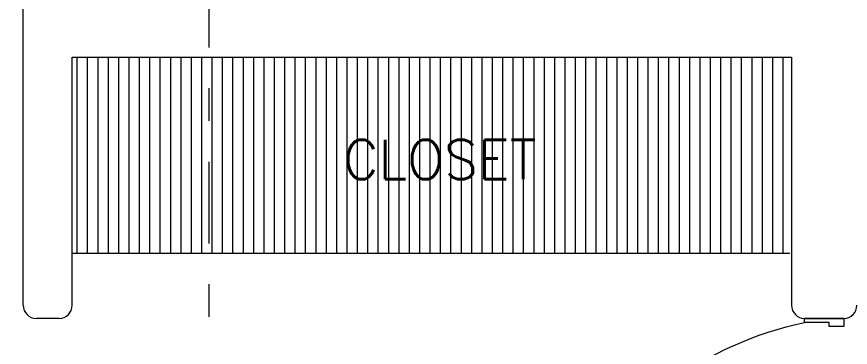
# Model space of a CAD drawing. Header units: metres. Extents: x 8 to 2416, y -346 to 476.
# Drawn here: x 40.132 to 42.681, y 48.165 to 49.177 of the extents above; entities that cross this region are included whole.
import ezdxf

# ---------------------------------------------------------------- set-up
doc = ezdxf.new("R2010")
doc.units = ezdxf.units.M
for name, pattern in [('0', [0]), ('CONTINU', [0]), ('DASHDOT', [1, 0.5, -0.25, 0, -0.25])]:
    doc.linetypes.add(name, pattern=pattern)
doc.layers.get('0').update_dxf_attribs({"color": 250, "linetype": '0', "lineweight": 20})
for name, color, linetype, lineweight in [('A-DOOR', 35, 'Continuous', 5), ('A-SECT-IDEN', 251, 'CONTINU', 9), ('A-WALL', 250, 'Continuous', 20), ('baños', 140, 'Continuous', 0), ('closets', 253, 'Continuous', 0), ('textos', 7, 'Continuous', 0)]:
    doc.layers.add(name, color=color, linetype=linetype, lineweight=lineweight)
doc.layers.add('hatch piso', color=253, linetype='Continuous', lineweight=0, transparency=0.7)
doc.styles.get("Standard").update_dxf_attribs({"font": 'arial.ttf', "height": 0.1875})

# ---------------------------------------------------------------- blocks, each defined once
blk = doc.blocks.new('puerta 1.00')
at = {"layer": 'A-DOOR'}
for p, q in [((-0.15, -0.0125), (-0.9369, -0.3949)), ((-0.1376, -0.038), (-0.15, -0.0125)), ((-0.1376, -0.038), (-0.9245, -0.4204)), ((-0.8777, -0.3661), (-0.8826, -0.3559)), ((-0.8946, -0.3743), (-0.8996, -0.3641)), ((-0.9369, -0.3949), (-0.9245, -0.4204)), ((-0.8822, -0.3998), (-0.8772, -0.4101)), ((-0.8653, -0.3916), (-0.8603, -0.4018))]:
    blk.add_line(p, q, dxfattribs=at)
for points in [[(-0.08, 0), (-0.08, -0.025), (-0.125, -0.025), (-0.125, -0.0125), (-0.2, -0.0125), (-0.2, 0), (-0.08, 0)], [(-0.08, -0.95), (-0.08, -0.925), (-0.125, -0.925), (-0.125, -0.9375), (-0.2, -0.9375), (-0.2, -0.95), (-0.08, -0.95)]]:
    blk.add_lwpolyline(points, dxfattribs=at)
blk.add_arc((0.0366, 0.1602), 1.1229, 211.1336, 257.8343, dxfattribs=at)
for points in [[(-0.8982, -0.3642), (-0.9033, -0.3642), (-0.912, -0.3591), (-0.917, -0.3504), (-0.917, -0.3403), (-0.912, -0.3316), (-0.9033, -0.3265), (-0.8932, -0.3265), (-0.8844, -0.3316), (-0.8794, -0.3403), (-0.8794, -0.3504), (-0.8844, -0.3591), (-0.8932, -0.3642), (-0.8982, -0.3642)], [(-0.8617, -0.4394), (-0.8667, -0.4394), (-0.8754, -0.4344), (-0.8805, -0.4256), (-0.8805, -0.4156), (-0.8754, -0.4068), (-0.8667, -0.4018), (-0.8566, -0.4018), (-0.8479, -0.4068), (-0.8428, -0.4156), (-0.8428, -0.4257), (-0.8479, -0.4344), (-0.8566, -0.4394), (-0.8617, -0.4394)]]:
    blk.add_open_spline(points, degree=2, dxfattribs=at)
blk = doc.blocks.new('PL BASE 1N NASAS 09')
at = {"layer": 'closets', "transparency": 33554687}
h = blk.add_hatch(dxfattribs=at)
h.set_pattern_fill('LINE', color=256, scale=0.01, angle=90)
h.set_pattern_definition([(90, (85.973437, 55.724378), (-0.03175, 2e-18), [])])
h.paths.add_polyline_path([(-108.9329, -39.1497), (-108.9329, -39.7497)], flags=0)
h.paths.add_polyline_path([(-107.8863, -39.1497), (-107.8863, -39.7497), (-110.0811, -39.7497), (-110.0811, -39.1497)])
at = {"layer": 'A-WALL'}
for p, q in [((-110.2311, -39.9097), (-110.2311, -36.5397)), ((-110.0811, -39.9097), (-110.0811, -39.1497)), ((-110.0811, -39.1497), (-107.8811, -39.1497)), ((-107.8811, -39.1497), (-107.8811, -39.9097)), ((-110.1211, -39.9497), (-110.1911, -39.9497)), ((-107.7211, -39.9497), (-107.8411, -39.9497))]:
    blk.add_line(p, q, dxfattribs=at)
for centre, start, end in [((-110.1911, -39.9097), 180, 270), ((-110.1211, -39.9097), 270, 0), ((-107.8411, -39.9097), 180, 270), ((-107.7211, -39.9097), 270, 360)]:
    blk.add_arc(centre, 0.04, start, end, dxfattribs=at)
at = {"layer": 'closets', "transparency": 33554687}
blk.add_line((-110.0811, -39.7497), (-107.8863, -39.7497), dxfattribs=at)
at = {"layer": 'A-DOOR', "xscale": -1, "rotation": 180}
blk.add_blockref('puerta 1.00', (-107.6411, -40.8997), dxfattribs=at)
at = {"layer": 'textos', "insert": (-107.2541, -39.5232), "char_height": 0.15, "width": 3.404877, "attachment_point": 9}
blk.add_mtext('\\pxqc;{\\Fromans|c0;\\H0.8x;CLOSET\\H1.25x; }', dxfattribs=at)
blk = doc.blocks.new('PL MUEBLES 1N NASAS 09')
at = {"layer": 'hatch piso'}
h = blk.add_hatch(dxfattribs=at)
h.set_pattern_fill('AR-BRSTD', color=256, scale=0.002, angle=-90)
h.set_pattern_definition([(270, (-8.74588, 232.01007), (0.1354836, -2e-17), []), (0, (-8.74588, 232.01007), (0.1354836, 0.2032), [0.1354836, -0.1354836])])
edge = h.paths.add_edge_path()
edge.add_line((62.3305, 47.1481), (63.2305, 47.1481))
edge.add_line((63.2305, 47.1481), (63.2305, 48.4481))
edge.add_line((63.2305, 48.4481), (56.5331, 48.4481))
edge.add_line((56.5331, 48.4481), (56.5331, 48.2731))
edge.add_line((56.5331, 48.2731), (56.3831, 48.2731))
edge.add_line((56.3831, 48.2731), (56.3831, 48.4536))
edge.add_line((56.3831, 48.4536), (54.5879, 48.4536))
edge.add_line((54.5879, 48.4536), (54.5879, 46.9481))
edge.add_line((54.5879, 46.9481), (55.8257, 46.9481))
edge.add_arc((55.8755, 46.9973), 0.07, 180, 224.6727, ccw=False)
edge.add_line((55.8055, 46.9973), (55.8055, 47.1073))
edge.add_arc((55.8755, 47.1073), 0.07, 90, 180, ccw=False)
edge.add_line((55.8755, 47.1773), (55.9855, 47.1773))
edge.add_arc((55.9855, 47.1073), 0.07, 0, 90, ccw=False)
edge.add_line((56.0555, 47.1073), (56.0555, 46.9973))
edge.add_arc((55.9855, 46.9973), 0.07, -44.6727, 0, ccw=False)
edge.add_line((56.0353, 46.9481), (59.0257, 46.9481))
edge.add_arc((59.0755, 46.9973), 0.07, 180, 224.6728, ccw=False)
edge.add_line((59.0055, 46.9973), (59.0055, 47.1073))
edge.add_arc((59.0755, 47.1073), 0.07, 90, 180, ccw=False)
edge.add_line((59.0755, 47.1773), (59.1855, 47.1773))
edge.add_arc((59.1855, 47.1073), 0.07, 0, 90, ccw=False)
edge.add_line((59.2555, 47.1073), (59.2555, 46.9973))
edge.add_arc((59.1855, 46.9973), 0.07, -90, 0, ccw=False)
edge.add_line((59.1855, 46.9273), (59.0755, 46.9273))
edge.add_arc((59.0755, 46.9973), 0.07, 229.9948, 270, ccw=False)
edge.add_line((59.0305, 46.9437), (59.0305, 44.972))
edge.add_arc((59.0755, 44.9184), 0.07, 90, 130.0052, ccw=False)
edge.add_line((59.0755, 44.9884), (59.1855, 44.9884))
edge.add_arc((59.1855, 44.9184), 0.07, 0, 90, ccw=False)
edge.add_line((59.2555, 44.9184), (59.2555, 44.8084))
edge.add_arc((59.1855, 44.8084), 0.07, -90, 0, ccw=False)
edge.add_line((59.1855, 44.7384), (59.0755, 44.7384))
edge.add_arc((59.0755, 44.8084), 0.07, 229.9948, 270, ccw=False)
edge.add_line((59.0305, 44.7548), (59.0305, 41.172))
edge.add_arc((59.0755, 41.1184), 0.07, 90, 130.0052, ccw=False)
edge.add_line((59.0755, 41.1884), (59.1855, 41.1884))
edge.add_arc((59.1855, 41.1184), 0.07, 0, 90, ccw=False)
edge.add_line((59.2555, 41.1184), (59.2555, 41.0084))
edge.add_arc((59.1855, 41.0084), 0.07, -90, 0, ccw=False)
edge.add_line((59.1855, 40.9384), (59.0755, 40.9384))
edge.add_arc((59.0755, 41.0084), 0.07, 180, 270, ccw=False)
edge.add_line((59.0055, 41.0084), (59.0055, 41.1184))
edge.add_arc((59.0755, 41.1184), 0.07, 149.8481, 180, ccw=False)
edge.add_line((59.0149, 41.1535), (56.0391, 41.1535))
edge.add_arc((55.9855, 41.1085), 0.07, 0, 40.0052, ccw=False)
edge.add_line((56.0555, 41.1085), (56.0555, 40.9985))
edge.add_arc((55.9855, 40.9985), 0.07, -90, 0, ccw=False)
edge.add_line((55.9855, 40.9285), (55.8755, 40.9285))
edge.add_arc((55.8755, 40.9985), 0.07, 180, 270, ccw=False)
edge.add_line((55.8055, 40.9985), (55.8055, 41.1085))
edge.add_arc((55.8755, 41.1085), 0.07, 139.9948, 180, ccw=False)
edge.add_line((55.8219, 41.1535), (50.4363, 41.1535))
edge.add_arc((50.3827, 41.1085), 0.07, 0, 40.0052, ccw=False)
edge.add_line((50.4527, 41.1085), (50.4527, 40.9985))
edge.add_arc((50.3827, 40.9985), 0.07, -90, 0, ccw=False)
edge.add_line((50.3827, 40.9285), (50.2727, 40.9285))
edge.add_arc((50.2727, 40.9985), 0.07, 180, 270, ccw=False)
edge.add_line((50.2027, 40.9985), (50.2027, 41.1085))
edge.add_arc((50.2727, 41.1085), 0.07, 139.9948, 180, ccw=False)
edge.add_line((50.2191, 41.1535), (46.4305, 41.1535))
edge.add_line((46.4305, 41.1535), (46.4305, 40.9535))
edge.add_line((46.4305, 40.9535), (44.3305, 40.9535))
edge.add_line((44.3305, 40.9535), (44.3305, 39.3536))
edge.add_line((44.3305, 39.3536), (47.8305, 39.3536))
edge.add_line((47.8305, 39.3536), (47.8305, 38.9536))
edge.add_line((47.8305, 38.9536), (62.3305, 38.9536))
edge.add_line((62.3305, 38.9536), (62.3305, 47.1481))
at = {"layer": 'baños'}
blk.add_blockref('PL BASE 1N NASAS 09', (162.2615, 88.2033), dxfattribs=at)

msp = doc.modelspace()

# ---------------------------------------------------------------- linework, layer by layer
at = {"layer": 'A-SECT-IDEN', "linetype": 'DASHDOT', "ltscale": 0.5}
msp.add_line((40.7194, 55.3332), (40.7194, 30.9739), dxfattribs=at)

# ---------------------------------------------------------------- block references
msp.add_blockref('PL MUEBLES 1N NASAS 09', (-11.8789, 0))

doc.saveas('drawing.dxf')
